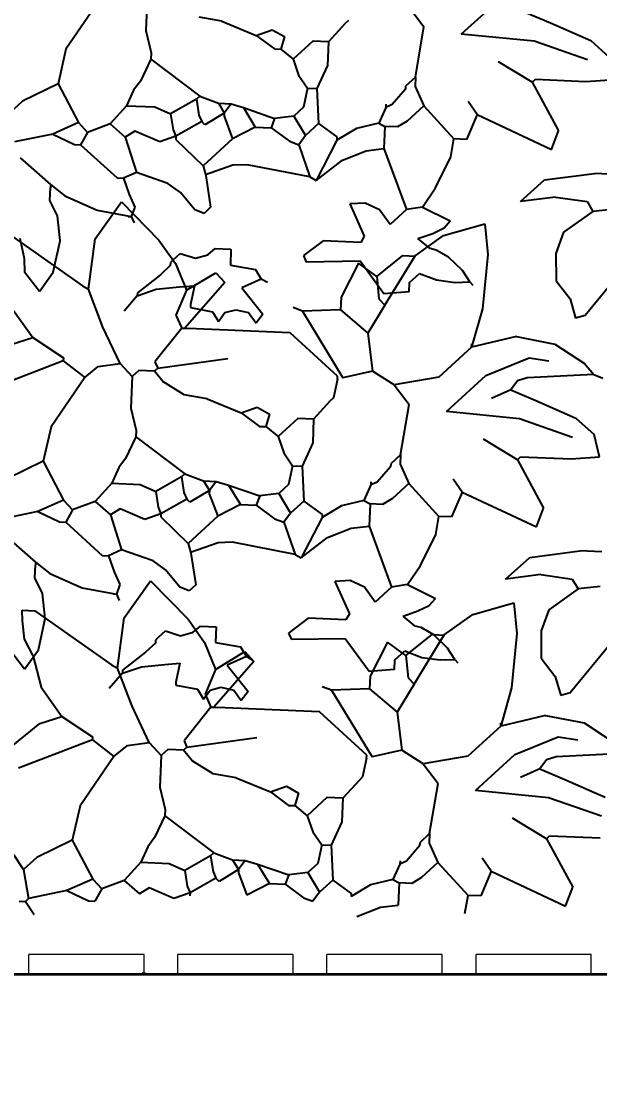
# Model space of a CAD drawing. Header units: inches. Extents: x 78.7 to 90.4, y 46.3 to 56.4.
# Drawn here: x 80.373 to 80.958, y 53.855 to 54.923 of the extents above; entities that cross this region are included whole.
import ezdxf

# ---------------------------------------------------------------- set-up
doc = ezdxf.new("R2010")
doc.units = ezdxf.units.IN
doc.header["$MEASUREMENT"] = 0
for name, color, linetype, lineweight in [('A-FURN', 8, 'Continuous', 18), ('A-WALL-FULL', 7, 'Continuous', 35), ('G-ANNO-DIM', 255, 'Continuous', 13)]:
    doc.layers.add(name, color=color, linetype=linetype, lineweight=lineweight)
doc.layers.add('VERDE_siepe', color=96, linetype='Continuous')
doc.styles.add('E-ROMANS', font='romans.shx', dxfattribs={"width": 0.8})
doc.dimstyles.new('E-0050_TICK_12', dxfattribs={"dimscale": 0.001, "dimtxt": 60, "dimasz": 60, "dimexe": 30, "dimexo": 20, "dimgap": 30, "dimtad": 0, "dimzin": 0, "dimdsep": 46, "dimtxsty": 'E-ROMANS', "dimblk": 'OBLIQUE', "dimcen": 30, "dimclrd": 256, "dimclre": 256, "dimclrt": 256, "dimadec": 0, "dimazin": 0, "dimtfac": 1, "dimtmove": 1, "dimatfit": 3, "dimldrblk": 'OPEN90', "dimfxl": 1, "dimtfill": 1, "dimtolj": 1, "dimtzin": 0, "dimlwd": -1, "dimarcsym": 0})

# ---------------------------------------------------------------- blocks, each defined once
blk = doc.blocks.new('_Oblique')
at = {"color": 0, "linetype": 'ByBlock', "lineweight": -2}
blk.add_line((-0.5, -0.5), (0.5, 0.5), dxfattribs=at)
blk = doc.blocks.new('*D31')
at = {"layer": 'Defpoints', "color": 0, "transparency": 16777216}
for p in [(82.9067, 53.981), (79.9567, 53.961), (79.9606, 53.386)]:
    blk.add_point(p, dxfattribs=at)
at = {"layer": 'G-ANNO-DIM', "lineweight": -2, "transparency": 16777216}
for p, q in [((82.9069, 53.961), (82.9108, 53.376)), ((79.9568, 53.941), (79.9608, 53.356))]:
    blk.add_line(p, q, dxfattribs=at)
at = {"layer": 'G-ANNO-DIM', "transparency": 16777216}
for p, q in [((82.9106, 53.406), (81.5388, 53.3967)), ((79.9606, 53.386), (81.3325, 53.3953))]:
    blk.add_line(p, q, dxfattribs=at)
at = {"layer": 'G-ANNO-DIM', "transparency": 16777216, "xscale": 0.06, "yscale": 0.06, "zscale": 0.06}
for p, rotation in [((82.9106, 53.406), 0.3884342779692496), ((79.9606, 53.386), 180.3884342779693)]:
    blk.add_blockref('_Oblique', p, dxfattribs=dict(at, rotation=rotation))
at = {"layer": 'G-ANNO-DIM', "transparency": 16777216, "insert": (81.4356, 53.396), "char_height": 0.06, "attachment_point": 5, "rotation": 0.3884, "style": 'E-ROMANS', "bg_fill": 3, "box_fill_scale": 1.25, "bg_fill_color": 256, "bg_fill_true_color": 13158600, "bg_fill_transparency": 0}
blk.add_mtext('\\A1;2.95', dxfattribs=at)
blk = doc.blocks.new('_Open90')
at = {"color": 0, "linetype": 'ByBlock', "lineweight": -2}
for p, q in [((-0.5, 0.5), (0, 0)), ((0, 0), (-1, 0)), ((0, 0), (-0.5, -0.5))]:
    blk.add_line(p, q, dxfattribs=at)
blk = doc.blocks.new('*D32')
at = {"layer": 'Defpoints', "color": 0, "transparency": 16777216}
for p in [(79.9567, 53.961), (88.9567, 53.9609), (88.9567, 53.2165)]:
    blk.add_point(p, dxfattribs=at)
at = {"layer": 'G-ANNO-DIM', "lineweight": -2, "transparency": 16777216}
for p, q in [((79.9567, 53.941), (79.9567, 53.1865)), ((88.9567, 53.9409), (88.9567, 53.1865))]:
    blk.add_line(p, q, dxfattribs=at)
at = {"layer": 'G-ANNO-DIM', "transparency": 16777216}
for p, q in [((79.9567, 53.2165), (84.3536, 53.2165)), ((88.9567, 53.2165), (84.5598, 53.2165))]:
    blk.add_line(p, q, dxfattribs=at)
at = {"layer": 'G-ANNO-DIM', "transparency": 16777216, "xscale": 0.06, "yscale": 0.06, "zscale": 0.06, "rotation": 180}
blk.add_blockref('_Oblique', (79.9567, 53.2165), dxfattribs=at)
at = {"layer": 'G-ANNO-DIM', "transparency": 16777216, "xscale": 0.06, "yscale": 0.06, "zscale": 0.06}
blk.add_blockref('_Oblique', (88.9567, 53.2165), dxfattribs=at)
at = {"layer": 'G-ANNO-DIM', "transparency": 16777216, "insert": (84.4567, 53.2165), "char_height": 0.06, "attachment_point": 5, "style": 'E-ROMANS', "bg_fill": 3, "box_fill_scale": 1.25, "bg_fill_color": 256, "bg_fill_true_color": 13158600, "bg_fill_transparency": 0}
blk.add_mtext('\\A1;9.00', dxfattribs=at)

msp = doc.modelspace()

# ---------------------------------------------------------------- linework, layer by layer
at = {"layer": 'A-FURN'}
for p, q in [((80.4973, 53.981), (80.381, 53.981)), ((80.381, 53.961), (80.381, 53.981)), ((80.4973, 53.961), (80.4973, 53.981)), ((80.6479, 53.981), (80.5315, 53.981)), ((80.5315, 53.961), (80.5315, 53.981)), ((80.6479, 53.961), (80.6479, 53.981)), ((80.7985, 53.981), (80.6821, 53.981)), ((80.6821, 53.961), (80.6821, 53.981)), ((80.7985, 53.961), (80.7985, 53.981)), ((80.9491, 53.981), (80.8327, 53.981)), ((80.8327, 53.961), (80.8327, 53.981)), ((80.9491, 53.961), (80.9491, 53.981)), ((80.4973, 53.961), (80.381, 53.961)), ((80.6479, 53.961), (80.5315, 53.961)), ((80.7985, 53.961), (80.6821, 53.961)), ((80.9491, 53.961), (80.8327, 53.961))]:
    msp.add_line(p, q, dxfattribs=at)
at = {"layer": 'A-WALL-FULL'}
msp.add_line((79.3249, 53.961), (89.0729, 53.961), dxfattribs=at)
at = {"layer": 'VERDE_siepe'}
for p, q in [((80.4525, 54.9442), (80.4184, 54.8947)), ((80.5004, 54.9453), (80.499, 54.9135)), ((80.8177, 54.91), (80.8576, 54.9463)), ((80.765, 54.937), (80.7801, 54.9172)), ((80.576, 54.9229), (80.5529, 54.927)), ((80.576, 54.9229), (80.6105, 54.9086)), ((80.7038, 54.9237), (80.7004, 54.9207)), ((80.8829, 54.9319), (80.9079, 54.9212)), ((80.499, 54.9135), (80.5044, 54.8909)), ((80.6105, 54.9086), (80.6267, 54.9143)), ((80.6267, 54.9143), (80.6392, 54.9074)), ((80.7004, 54.9207), (80.6837, 54.9022)), ((80.7715, 54.8665), (80.7801, 54.9172)), ((80.9079, 54.9212), (80.9487, 54.9035)), ((80.6105, 54.9086), (80.6291, 54.895)), ((80.6392, 54.9074), (80.6355, 54.8948)), ((80.6677, 54.9029), (80.6478, 54.8847)), ((80.6837, 54.9022), (80.6677, 54.9029)), ((80.6837, 54.9022), (80.6827, 54.8783)), ((80.8914, 54.9027), (80.8177, 54.91)), ((80.9452, 54.884), (80.8914, 54.9027)), ((80.9487, 54.9035), (80.9671, 54.8867)), ((80.4184, 54.8947), (80.4105, 54.8599)), ((80.5044, 54.8909), (80.5041, 54.8845)), ((80.6291, 54.895), (80.6355, 54.8948)), ((80.6355, 54.8948), (80.6478, 54.8847)), ((80.5041, 54.8845), (80.4936, 54.8626)), ((80.5041, 54.8845), (80.5536, 54.8473)), ((80.6478, 54.8847), (80.6535, 54.8684)), ((80.8894, 54.8614), (80.8552, 54.882)), ((80.6535, 54.8684), (80.6625, 54.8553)), ((80.6827, 54.8783), (80.672, 54.8549)), ((80.4105, 54.8599), (80.3746, 54.8423)), ((80.4105, 54.8599), (80.4311, 54.8207)), ((80.4936, 54.8626), (80.4868, 54.8534)), ((80.7615, 54.8574), (80.7614, 54.8542)), ((80.7715, 54.8665), (80.7615, 54.8574)), ((80.7715, 54.8665), (80.7711, 54.8569)), ((80.8894, 54.8614), (80.8927, 54.8644)), ((80.8894, 54.8614), (80.916, 54.8123)), ((80.8927, 54.8644), (80.9437, 54.8622)), ((80.9437, 54.8622), (80.9725, 54.8641)), ((80.4868, 54.8534), (80.4797, 54.8377)), ((80.5536, 54.8473), (80.5503, 54.8442)), ((80.5536, 54.8473), (80.5724, 54.8401)), ((80.6625, 54.8553), (80.6584, 54.8363)), ((80.6625, 54.8553), (80.672, 54.8549)), ((80.672, 54.8549), (80.6737, 54.8197)), ((80.7614, 54.8542), (80.7479, 54.8388)), ((80.7711, 54.8569), (80.7798, 54.8374)), ((80.3746, 54.8423), (80.3613, 54.8301)), ((80.4797, 54.8377), (80.463, 54.8193)), ((80.4797, 54.8377), (80.5084, 54.8365)), ((80.5084, 54.8365), (80.5241, 54.8294)), ((80.5503, 54.8442), (80.5241, 54.8294)), ((80.5503, 54.8442), (80.5527, 54.8281)), ((80.5724, 54.8401), (80.5784, 54.8302)), ((80.5724, 54.8401), (80.5852, 54.8395)), ((80.5852, 54.8395), (80.5784, 54.8302)), ((80.5852, 54.8395), (80.5978, 54.8358)), ((80.6584, 54.8363), (80.6485, 54.8272)), ((80.7416, 54.8391), (80.7414, 54.8359)), ((80.7479, 54.8388), (80.7414, 54.8359)), ((80.7798, 54.8374), (80.7632, 54.8222)), ((80.7798, 54.8374), (80.8103, 54.8041)), ((80.8337, 54.8287), (80.8247, 54.8418)), ((80.5241, 54.8294), (80.5266, 54.8133)), ((80.5527, 54.8281), (80.5557, 54.8216)), ((80.5784, 54.8302), (80.5587, 54.8183)), ((80.5784, 54.8302), (80.5782, 54.827)), ((80.5782, 54.827), (80.5868, 54.8043)), ((80.5978, 54.8358), (80.6292, 54.8248)), ((80.5978, 54.8358), (80.6097, 54.8161)), ((80.6485, 54.8272), (80.6292, 54.8248)), ((80.6485, 54.8272), (80.6604, 54.8075)), ((80.7414, 54.8359), (80.7344, 54.8202)), ((80.8337, 54.8287), (80.823, 54.8036)), ((80.8337, 54.8287), (80.9088, 54.7935)), ((80.4311, 54.8207), (80.4051, 54.809)), ((80.4311, 54.8207), (80.4403, 54.8107)), ((80.463, 54.8193), (80.4403, 54.8107)), ((80.463, 54.8193), (80.4784, 54.8059)), ((80.5557, 54.8216), (80.5295, 54.8068)), ((80.5587, 54.8183), (80.5557, 54.8216)), ((80.6097, 54.8161), (80.5868, 54.8043)), ((80.6097, 54.8161), (80.6256, 54.8154)), ((80.6292, 54.8248), (80.6256, 54.8154)), ((80.6256, 54.8154), (80.6442, 54.8018)), ((80.6737, 54.8197), (80.6604, 54.8075)), ((80.6737, 54.8197), (80.6922, 54.8061)), ((80.7118, 54.8148), (80.6921, 54.8029)), ((80.7344, 54.8202), (80.7118, 54.8148)), ((80.7344, 54.8202), (80.7406, 54.8168)), ((80.7406, 54.8168), (80.7396, 54.7945)), ((80.7533, 54.8162), (80.7406, 54.8168)), ((80.7632, 54.8222), (80.7533, 54.8162)), ((80.4051, 54.809), (80.3664, 54.8012)), ((80.4051, 54.809), (80.427, 54.7985)), ((80.4403, 54.8107), (80.4333, 54.7982)), ((80.4882, 54.8118), (80.4784, 54.8059)), ((80.4784, 54.8059), (80.4896, 54.7702)), ((80.5133, 54.8011), (80.4882, 54.8118)), ((80.5295, 54.8068), (80.5133, 54.8011)), ((80.5266, 54.8133), (80.5295, 54.8068)), ((80.5295, 54.8068), (80.5293, 54.8036)), ((80.5868, 54.8043), (80.5569, 54.7769)), ((80.6604, 54.8075), (80.6536, 54.7982)), ((80.6922, 54.8061), (80.6921, 54.8029)), ((80.8071, 54.786), (80.8103, 54.8041)), ((80.823, 54.8036), (80.8103, 54.8041)), ((80.9088, 54.7935), (80.916, 54.8123)), ((80.427, 54.7985), (80.4333, 54.7982)), ((80.4333, 54.7982), (80.4702, 54.7647)), ((80.5293, 54.8036), (80.5569, 54.7769)), ((80.6442, 54.8018), (80.6536, 54.7982)), ((80.6536, 54.7982), (80.6649, 54.7658)), ((80.6921, 54.8029), (80.6712, 54.7623)), ((80.7217, 54.7921), (80.7396, 54.7945)), ((80.7396, 54.7945), (80.7625, 54.7328)), ((80.3721, 54.7849), (80.4029, 54.7581)), ((80.6712, 54.7623), (80.6979, 54.7827)), ((80.6979, 54.7827), (80.7217, 54.7921)), ((80.7916, 54.7547), (80.8071, 54.786)), ((80.5569, 54.7769), (80.5597, 54.7672)), ((80.5871, 54.7775), (80.5595, 54.7679)), ((80.6016, 54.7781), (80.5871, 54.7775)), ((80.6649, 54.7658), (80.6016, 54.7781)), ((80.4702, 54.7647), (80.4766, 54.7644)), ((80.4896, 54.7702), (80.4766, 54.7644)), ((80.4766, 54.7644), (80.4822, 54.7482)), ((80.5214, 54.7593), (80.4896, 54.7702)), ((80.5597, 54.7672), (80.5646, 54.7351)), ((80.6649, 54.7658), (80.6712, 54.7623)), ((80.8775, 54.7408), (80.9019, 54.7628)), ((80.9019, 54.7628), (80.9524, 54.7692)), ((80.9747, 54.7682), (80.9524, 54.7692)), ((80.4022, 54.7421), (80.4027, 54.7549)), ((80.4029, 54.7581), (80.4027, 54.7549)), ((80.4029, 54.7581), (80.4173, 54.7467)), ((80.5341, 54.7502), (80.5214, 54.7593)), ((80.7785, 54.7353), (80.7916, 54.7547)), ((80.4099, 54.7264), (80.4022, 54.7421)), ((80.4173, 54.7467), (80.4499, 54.7321)), ((80.448, 54.7034), (80.4745, 54.7406)), ((80.4745, 54.7406), (80.5124, 54.7021)), ((80.4822, 54.7482), (80.488, 54.7352)), ((80.5486, 54.7326), (80.5341, 54.7502)), ((80.913, 54.7454), (80.8775, 54.7408)), ((80.913, 54.7454), (80.9448, 54.7408)), ((80.9448, 54.7408), (80.9507, 54.731)), ((80.4499, 54.7321), (80.4844, 54.7258)), ((80.488, 54.7352), (80.4844, 54.7258)), ((80.558, 54.729), (80.5486, 54.7326)), ((80.5646, 54.7351), (80.558, 54.729)), ((80.7206, 54.7394), (80.7053, 54.7385)), ((80.7053, 54.7385), (80.7198, 54.7059)), ((80.735, 54.7326), (80.7206, 54.7394)), ((80.7458, 54.7176), (80.735, 54.7326)), ((80.7625, 54.7328), (80.7458, 54.7176)), ((80.7785, 54.7353), (80.7625, 54.7328)), ((80.7785, 54.7353), (80.8067, 54.7213)), ((80.9507, 54.731), (80.9211, 54.7099)), ((80.9732, 54.7332), (80.9507, 54.731)), ((80.4126, 54.7012), (80.4099, 54.7264)), ((80.4813, 54.7259), (80.4844, 54.7258)), ((80.4844, 54.7258), (80.4873, 54.7193)), ((80.8004, 54.7144), (80.8067, 54.7213)), ((80.3577, 54.7103), (80.4351, 54.6559)), ((80.774, 54.7036), (80.789, 54.7087)), ((80.789, 54.7087), (80.8004, 54.7144)), ((80.7999, 54.7065), (80.8415, 54.7185)), ((80.8415, 54.7185), (80.8445, 54.6876)), ((80.9211, 54.7099), (80.9133, 54.6886)), ((80.3718, 54.7041), (80.3764, 54.6833)), ((80.4057, 54.6695), (80.4126, 54.7012)), ((80.4413, 54.6524), (80.448, 54.7034)), ((80.5124, 54.7021), (80.529, 54.6784)), ((80.6781, 54.7014), (80.6583, 54.6863)), ((80.7163, 54.6997), (80.6781, 54.7014)), ((80.7198, 54.7059), (80.7163, 54.6997)), ((80.7712, 54.6862), (80.7999, 54.7065)), ((80.7863, 54.6935), (80.774, 54.7036)), ((80.5272, 54.6824), (80.5339, 54.6885)), ((80.5339, 54.6885), (80.5492, 54.6838)), ((80.5492, 54.6838), (80.5619, 54.6872)), ((80.5619, 54.6872), (80.5692, 54.6934)), ((80.5692, 54.6934), (80.5851, 54.6927)), ((80.5851, 54.6927), (80.5845, 54.6767)), ((80.7924, 54.692), (80.7863, 54.6935)), ((80.805, 54.6847), (80.7924, 54.692)), ((80.8445, 54.6876), (80.8392, 54.6326)), ((80.9133, 54.6886), (80.9136, 54.6609)), ((80.3764, 54.6833), (80.3767, 54.6698)), ((80.5238, 54.6762), (80.5138, 54.667)), ((80.5239, 54.6794), (80.5238, 54.6762)), ((80.5272, 54.6824), (80.5239, 54.6794)), ((80.529, 54.6784), (80.5402, 54.6513)), ((80.5845, 54.6767), (80.6098, 54.6724)), ((80.6583, 54.6863), (80.6612, 54.6798)), ((80.7155, 54.6806), (80.6612, 54.6798)), ((80.7138, 54.6788), (80.6964, 54.6445)), ((80.7324, 54.6652), (80.7138, 54.6788)), ((80.7396, 54.6476), (80.7155, 54.6806)), ((80.7324, 54.6652), (80.7588, 54.6864)), ((80.7407, 54.6362), (80.7712, 54.6862)), ((80.7588, 54.6864), (80.7716, 54.6859)), ((80.8191, 54.6712), (80.805, 54.6847)), ((80.3918, 54.65), (80.3767, 54.6698)), ((80.3918, 54.65), (80.4057, 54.6695)), ((80.5138, 54.667), (80.4907, 54.6489)), ((80.5402, 54.6513), (80.5698, 54.6691)), ((80.5698, 54.6691), (80.5789, 54.6592)), ((80.6098, 54.6724), (80.6158, 54.6626)), ((80.7324, 54.6652), (80.7346, 54.6428)), ((80.7656, 54.6593), (80.7756, 54.6684)), ((80.7756, 54.6684), (80.7928, 54.6619)), ((80.8263, 54.6598), (80.8191, 54.6712)), ((80.9834, 54.6753), (80.9429, 54.626)), ((80.4351, 54.6559), (80.4413, 54.6524)), ((80.5097, 54.6524), (80.5333, 54.6548)), ((80.5333, 54.6548), (80.5484, 54.656)), ((80.5789, 54.6592), (80.5386, 54.613)), ((80.5484, 54.656), (80.5444, 54.637)), ((80.6158, 54.6626), (80.5962, 54.6539)), ((80.622, 54.6591), (80.6158, 54.6626)), ((80.7652, 54.6497), (80.7656, 54.6593)), ((80.7928, 54.6619), (80.8115, 54.6592)), ((80.8115, 54.6592), (80.8263, 54.6598)), ((80.8263, 54.6598), (80.8294, 54.6565)), ((80.9136, 54.6609), (80.9277, 54.6426)), ((80.4558, 54.614), (80.4413, 54.6524)), ((80.4905, 54.6457), (80.4771, 54.6303)), ((80.4905, 54.6457), (80.5097, 54.6524)), ((80.4907, 54.6489), (80.4905, 54.6457)), ((80.5402, 54.6513), (80.5296, 54.6262)), ((80.5962, 54.6539), (80.6174, 54.6274)), ((80.6964, 54.6445), (80.6958, 54.6317)), ((80.7652, 54.6497), (80.7396, 54.6476)), ((80.3639, 54.6334), (80.385, 54.6038)), ((80.5444, 54.637), (80.5443, 54.6338)), ((80.5443, 54.6338), (80.5664, 54.6296)), ((80.6574, 54.6302), (80.648, 54.6338)), ((80.7407, 54.6362), (80.7235, 54.6082)), ((80.7346, 54.6428), (80.7407, 54.6362)), ((80.9277, 54.6426), (80.9332, 54.6232)), ((80.5296, 54.6262), (80.5354, 54.6132)), ((80.5664, 54.6296), (80.5724, 54.6198)), ((80.5724, 54.6198), (80.579, 54.6288)), ((80.579, 54.6288), (80.5901, 54.6317)), ((80.5901, 54.6317), (80.603, 54.6289)), ((80.603, 54.6289), (80.6106, 54.6181)), ((80.6174, 54.6274), (80.6106, 54.6181)), ((80.6958, 54.6317), (80.6574, 54.6302)), ((80.6574, 54.6302), (80.6982, 54.5629)), ((80.6958, 54.6317), (80.7235, 54.6082)), ((80.8392, 54.6326), (80.8282, 54.594)), ((80.9429, 54.626), (80.9332, 54.6232)), ((80.4732, 54.5776), (80.4558, 54.614)), ((80.5354, 54.6132), (80.5084, 54.5792)), ((80.5354, 54.6132), (80.5386, 54.613)), ((80.5386, 54.613), (80.5418, 54.6129)), ((80.645, 54.6084), (80.5418, 54.6129)), ((80.3627, 54.5965), (80.385, 54.6038)), ((80.385, 54.6038), (80.416, 54.5833)), ((80.6929, 54.5648), (80.645, 54.6084)), ((80.7235, 54.6082), (80.7282, 54.5697)), ((80.8734, 54.6048), (80.8282, 54.594)), ((80.8734, 54.6048), (80.9124, 54.5971)), ((80.8282, 54.594), (80.795, 54.5636)), ((80.8282, 54.594), (80.8284, 54.5972)), ((80.9124, 54.5971), (80.9423, 54.5774)), ((80.4158, 54.5801), (80.3412, 54.5514)), ((80.416, 54.5833), (80.4158, 54.5801)), ((80.4158, 54.5801), (80.4375, 54.5632)), ((80.5113, 54.5727), (80.5819, 54.5824)), ((80.8426, 54.5653), (80.8862, 54.5831)), ((80.8862, 54.5831), (80.9062, 54.5802)), ((80.4375, 54.5632), (80.4511, 54.5743)), ((80.4511, 54.5743), (80.4732, 54.5776)), ((80.4732, 54.5776), (80.4854, 54.5643)), ((80.492, 54.5704), (80.4854, 54.5643)), ((80.508, 54.5697), (80.492, 54.5704)), ((80.5113, 54.5727), (80.508, 54.5697)), ((80.5164, 54.5591), (80.508, 54.5697)), ((80.5084, 54.5792), (80.5113, 54.5727)), ((80.7282, 54.5697), (80.6982, 54.5629)), ((80.75, 54.5559), (80.7282, 54.5697)), ((80.9423, 54.5774), (80.9515, 54.5663)), ((80.4375, 54.5632), (80.4034, 54.5136)), ((80.4854, 54.5643), (80.484, 54.5324)), ((80.5378, 54.5459), (80.5164, 54.5591)), ((80.6927, 54.5616), (80.6887, 54.5427)), ((80.6927, 54.5616), (80.6929, 54.5648)), ((80.795, 54.5636), (80.75, 54.5559)), ((80.8027, 54.5289), (80.8426, 54.5653)), ((80.8746, 54.5601), (80.8678, 54.5508)), ((80.8843, 54.5629), (80.8746, 54.5601)), ((80.9515, 54.5663), (80.8843, 54.5629)), ((80.9515, 54.5663), (80.9609, 54.5627)), ((80.75, 54.5559), (80.7651, 54.5361)), ((80.8678, 54.5508), (80.8483, 54.5421)), ((80.8678, 54.5508), (80.8929, 54.5401)), ((80.561, 54.5418), (80.5378, 54.5459)), ((80.561, 54.5418), (80.5955, 54.5276)), ((80.6854, 54.5396), (80.6686, 54.5212)), ((80.6887, 54.5427), (80.6854, 54.5396)), ((80.8929, 54.5401), (80.9336, 54.5224)), ((80.484, 54.5324), (80.4894, 54.5099)), ((80.5955, 54.5276), (80.6117, 54.5332)), ((80.5955, 54.5276), (80.6141, 54.514)), ((80.6117, 54.5332), (80.6242, 54.5263)), ((80.7565, 54.4854), (80.7651, 54.5361)), ((80.8764, 54.5216), (80.8027, 54.5289)), ((80.6242, 54.5263), (80.6204, 54.5137)), ((80.6527, 54.5219), (80.6328, 54.5036)), ((80.6686, 54.5212), (80.6527, 54.5219)), ((80.6686, 54.5212), (80.6677, 54.4973)), ((80.9301, 54.5029), (80.8764, 54.5216)), ((80.9336, 54.5224), (80.9521, 54.5056)), ((80.4034, 54.5136), (80.3955, 54.4788)), ((80.4894, 54.5099), (80.4891, 54.5035)), ((80.6141, 54.514), (80.6204, 54.5137)), ((80.6204, 54.5137), (80.6328, 54.5036)), ((80.9575, 54.4831), (80.9521, 54.5056)), ((80.4891, 54.5035), (80.4786, 54.4816)), ((80.4891, 54.5035), (80.5386, 54.4662)), ((80.6328, 54.5036), (80.6384, 54.4874)), ((80.6677, 54.4973), (80.657, 54.4738)), ((80.8744, 54.4803), (80.8401, 54.5009)), ((80.6384, 54.4874), (80.6474, 54.4742)), ((80.7565, 54.4854), (80.7465, 54.4763)), ((80.7565, 54.4854), (80.756, 54.4759)), ((80.3955, 54.4788), (80.3596, 54.4612)), ((80.3955, 54.4788), (80.4161, 54.4396)), ((80.4786, 54.4816), (80.4718, 54.4723)), ((80.6474, 54.4742), (80.6434, 54.4553)), ((80.6474, 54.4742), (80.657, 54.4738)), ((80.657, 54.4738), (80.6587, 54.4386)), ((80.7463, 54.4731), (80.7329, 54.4577)), ((80.7465, 54.4763), (80.7463, 54.4731)), ((80.756, 54.4759), (80.7648, 54.4564)), ((80.8744, 54.4803), (80.8777, 54.4833)), ((80.8744, 54.4803), (80.9009, 54.4313)), ((80.8777, 54.4833), (80.9286, 54.4811)), ((80.9286, 54.4811), (80.9575, 54.4831)), ((80.4718, 54.4723), (80.4647, 54.4567)), ((80.5352, 54.4632), (80.5091, 54.4483)), ((80.5386, 54.4662), (80.5352, 54.4632)), ((80.5352, 54.4632), (80.5377, 54.4471)), ((80.5386, 54.4662), (80.5574, 54.459)), ((80.4647, 54.4567), (80.448, 54.4382)), ((80.4647, 54.4567), (80.4934, 54.4554)), ((80.4934, 54.4554), (80.5091, 54.4483)), ((80.5574, 54.459), (80.5634, 54.4492)), ((80.5574, 54.459), (80.5701, 54.4584)), ((80.5701, 54.4584), (80.5634, 54.4492)), ((80.5701, 54.4584), (80.5827, 54.4547)), ((80.5827, 54.4547), (80.6142, 54.4438)), ((80.5827, 54.4547), (80.5947, 54.435)), ((80.6434, 54.4553), (80.6335, 54.4461)), ((80.7264, 54.4548), (80.7193, 54.4392)), ((80.7265, 54.458), (80.7264, 54.4548)), ((80.7329, 54.4577), (80.7264, 54.4548)), ((80.7648, 54.4564), (80.7482, 54.4411)), ((80.7648, 54.4564), (80.7952, 54.4231)), ((80.8187, 54.4476), (80.8097, 54.4608)), ((80.5091, 54.4483), (80.5115, 54.4323)), ((80.5377, 54.4471), (80.5406, 54.4406)), ((80.5634, 54.4492), (80.5437, 54.4373)), ((80.5634, 54.4492), (80.5632, 54.446)), ((80.5632, 54.446), (80.5718, 54.4233)), ((80.6142, 54.4438), (80.6106, 54.4343)), ((80.6335, 54.4461), (80.6142, 54.4438)), ((80.6335, 54.4461), (80.6454, 54.4264)), ((80.7482, 54.4411), (80.7383, 54.4352)), ((80.8187, 54.4476), (80.808, 54.4225)), ((80.8187, 54.4476), (80.8937, 54.4124)), ((80.4161, 54.4396), (80.3901, 54.428)), ((80.4161, 54.4396), (80.4252, 54.4297)), ((80.448, 54.4382), (80.4252, 54.4297)), ((80.448, 54.4382), (80.4633, 54.4248)), ((80.4732, 54.4308), (80.4633, 54.4248)), ((80.4982, 54.4201), (80.4732, 54.4308)), ((80.5115, 54.4323), (80.5144, 54.4258)), ((80.5406, 54.4406), (80.5144, 54.4258)), ((80.5437, 54.4373), (80.5406, 54.4406)), ((80.5947, 54.435), (80.5718, 54.4233)), ((80.5947, 54.435), (80.6106, 54.4343)), ((80.6106, 54.4343), (80.6291, 54.4208)), ((80.6587, 54.4386), (80.6454, 54.4264)), ((80.6587, 54.4386), (80.6772, 54.4251)), ((80.6967, 54.4338), (80.6771, 54.4219)), ((80.7193, 54.4392), (80.6967, 54.4338)), ((80.7193, 54.4392), (80.7256, 54.4357)), ((80.7256, 54.4357), (80.7246, 54.4134)), ((80.7383, 54.4352), (80.7256, 54.4357)), ((80.8937, 54.4124), (80.9009, 54.4313)), ((80.3901, 54.428), (80.3514, 54.4201)), ((80.3901, 54.428), (80.4119, 54.4175)), ((80.4252, 54.4297), (80.4183, 54.4172)), ((80.4633, 54.4248), (80.4745, 54.3892)), ((80.5144, 54.4258), (80.4982, 54.4201)), ((80.5144, 54.4258), (80.5143, 54.4226)), ((80.5143, 54.4226), (80.5419, 54.3958)), ((80.5718, 54.4233), (80.5419, 54.3958)), ((80.6291, 54.4208), (80.6386, 54.4172)), ((80.6454, 54.4264), (80.6386, 54.4172)), ((80.6771, 54.4219), (80.6562, 54.3813)), ((80.6772, 54.4251), (80.6771, 54.4219)), ((80.792, 54.4049), (80.7952, 54.4231)), ((80.808, 54.4225), (80.7952, 54.4231)), ((80.4119, 54.4175), (80.4183, 54.4172)), ((80.4183, 54.4172), (80.4552, 54.3837)), ((80.6386, 54.4172), (80.6499, 54.3847)), ((80.6828, 54.4017), (80.7067, 54.4111)), ((80.7067, 54.4111), (80.7246, 54.4134)), ((80.7246, 54.4134), (80.7474, 54.3518)), ((80.3571, 54.4039), (80.3878, 54.377)), ((80.6562, 54.3813), (80.6828, 54.4017)), ((80.7766, 54.3736), (80.792, 54.4049)), ((80.4745, 54.3892), (80.4615, 54.3834)), ((80.5064, 54.3782), (80.4745, 54.3892)), ((80.5419, 54.3958), (80.5446, 54.3861)), ((80.5721, 54.3965), (80.5444, 54.3868)), ((80.5866, 54.3971), (80.5721, 54.3965)), ((80.6499, 54.3847), (80.5866, 54.3971)), ((80.8869, 54.3817), (80.9374, 54.3882)), ((80.9597, 54.3872), (80.9374, 54.3882)), ((80.3878, 54.377), (80.3877, 54.3738)), ((80.3878, 54.377), (80.4023, 54.3656)), ((80.4552, 54.3837), (80.4615, 54.3834)), ((80.4615, 54.3834), (80.4672, 54.3672)), ((80.5191, 54.3691), (80.5064, 54.3782)), ((80.5446, 54.3861), (80.5496, 54.354)), ((80.6499, 54.3847), (80.6562, 54.3813)), ((80.8625, 54.3598), (80.8869, 54.3817)), ((80.3871, 54.3611), (80.3877, 54.3738)), ((80.4672, 54.3672), (80.473, 54.3542)), ((80.5336, 54.3515), (80.5191, 54.3691)), ((80.7635, 54.3543), (80.7766, 54.3736)), ((80.3948, 54.3454), (80.3871, 54.3611)), ((80.4023, 54.3656), (80.4349, 54.3511)), ((80.4773, 54.3208), (80.5039, 54.358)), ((80.5039, 54.358), (80.5418, 54.3195)), ((80.7056, 54.3583), (80.6902, 54.3574)), ((80.6902, 54.3574), (80.7048, 54.3249)), ((80.7199, 54.3515), (80.7056, 54.3583)), ((80.898, 54.3644), (80.8625, 54.3598)), ((80.898, 54.3644), (80.9297, 54.3598)), ((80.9297, 54.3598), (80.9357, 54.3499)), ((80.3976, 54.3201), (80.3948, 54.3454)), ((80.4349, 54.3511), (80.4694, 54.3447)), ((80.4662, 54.3449), (80.4694, 54.3447)), ((80.473, 54.3542), (80.4694, 54.3447)), ((80.543, 54.3479), (80.5336, 54.3515)), ((80.5496, 54.354), (80.543, 54.3479)), ((80.7308, 54.3365), (80.7199, 54.3515)), ((80.7474, 54.3518), (80.7308, 54.3365)), ((80.7635, 54.3543), (80.7474, 54.3518)), ((80.7635, 54.3543), (80.7916, 54.3403)), ((80.9357, 54.3499), (80.9061, 54.3289)), ((80.9581, 54.3522), (80.9357, 54.3499)), ((80.4694, 54.3447), (80.4723, 54.3382)), ((80.7854, 54.3333), (80.7916, 54.3403)), ((80.8293, 54.3239), (80.8708, 54.3359)), ((80.8708, 54.3359), (80.8739, 54.305)), ((80.3743, 54.3283), (80.3871, 54.3277)), ((80.3746, 54.3176), (80.3743, 54.3283)), ((80.3871, 54.3277), (80.4645, 54.2733)), ((80.7048, 54.3249), (80.7013, 54.3187)), ((80.7589, 54.3225), (80.774, 54.3277)), ((80.774, 54.3277), (80.7854, 54.3333)), ((80.8005, 54.3036), (80.8293, 54.3239)), ((80.9061, 54.3289), (80.8983, 54.3075)), ((80.3767, 54.2991), (80.3746, 54.3176)), ((80.3907, 54.2884), (80.3976, 54.3201)), ((80.4707, 54.2698), (80.4773, 54.3208)), ((80.5418, 54.3195), (80.5583, 54.2958)), ((80.6631, 54.3203), (80.6433, 54.3052)), ((80.7013, 54.3187), (80.6631, 54.3203)), ((80.7713, 54.3124), (80.7589, 54.3225)), ((80.5122, 54.3014), (80.5189, 54.3075)), ((80.5189, 54.3075), (80.5342, 54.3027)), ((80.5342, 54.3027), (80.5469, 54.3062)), ((80.5469, 54.3062), (80.5542, 54.3123)), ((80.5542, 54.3123), (80.5701, 54.3116)), ((80.5701, 54.3116), (80.5694, 54.2957)), ((80.6433, 54.3052), (80.6462, 54.2987)), ((80.7618, 54.2827), (80.7882, 54.3039)), ((80.7701, 54.2536), (80.8005, 54.3036)), ((80.7774, 54.311), (80.7713, 54.3124)), ((80.79, 54.3036), (80.7774, 54.311)), ((80.7882, 54.3039), (80.801, 54.3033)), ((80.804, 54.2901), (80.79, 54.3036)), ((80.8739, 54.305), (80.8686, 54.25)), ((80.8983, 54.3075), (80.8986, 54.2799)), ((80.3851, 54.2831), (80.3767, 54.2991)), ((80.5088, 54.2951), (80.4988, 54.286)), ((80.5089, 54.2983), (80.5088, 54.2951)), ((80.5122, 54.3014), (80.5089, 54.2983)), ((80.5583, 54.2958), (80.5696, 54.2687)), ((80.5694, 54.2957), (80.5948, 54.2914)), ((80.7005, 54.2995), (80.6462, 54.2987)), ((80.7246, 54.2666), (80.7005, 54.2995)), ((80.7432, 54.2962), (80.7257, 54.2619)), ((80.7618, 54.2827), (80.7432, 54.2962)), ((80.9684, 54.2943), (80.9279, 54.2449)), ((80.3767, 54.269), (80.3616, 54.2888)), ((80.3767, 54.269), (80.3907, 54.2884)), ((80.3851, 54.2831), (80.3933, 54.2508)), ((80.4988, 54.286), (80.4756, 54.2679)), ((80.5696, 54.2687), (80.5991, 54.2866)), ((80.6007, 54.2816), (80.5812, 54.2728)), ((80.5948, 54.2914), (80.6007, 54.2816)), ((80.5991, 54.2866), (80.6083, 54.2766)), ((80.607, 54.2781), (80.6007, 54.2816)), ((80.7506, 54.2782), (80.7606, 54.2873)), ((80.7606, 54.2873), (80.7778, 54.2808)), ((80.7618, 54.2827), (80.764, 54.2602)), ((80.7778, 54.2808), (80.7965, 54.2782)), ((80.8113, 54.2787), (80.804, 54.2901)), ((80.4645, 54.2733), (80.4707, 54.2698)), ((80.4755, 54.2647), (80.4947, 54.2713)), ((80.4947, 54.2713), (80.5182, 54.2737)), ((80.5182, 54.2737), (80.5334, 54.2749)), ((80.5334, 54.2749), (80.5294, 54.2559)), ((80.6083, 54.2766), (80.568, 54.2305)), ((80.5812, 54.2728), (80.6024, 54.2464)), ((80.7502, 54.2686), (80.7506, 54.2782)), ((80.7965, 54.2782), (80.8113, 54.2787)), ((80.8113, 54.2787), (80.8143, 54.2754)), ((80.8986, 54.2799), (80.9127, 54.2616)), ((80.4755, 54.2647), (80.4621, 54.2493)), ((80.4852, 54.2314), (80.4707, 54.2698)), ((80.4756, 54.2679), (80.4755, 54.2647)), ((80.5696, 54.2687), (80.559, 54.2436)), ((80.7502, 54.2686), (80.7246, 54.2666)), ((80.7257, 54.2619), (80.7252, 54.2491)), ((80.764, 54.2602), (80.7701, 54.2536)), ((80.9127, 54.2616), (80.9182, 54.2422)), ((80.3933, 54.2508), (80.4143, 54.2212)), ((80.5294, 54.2559), (80.5293, 54.2527)), ((80.5293, 54.2527), (80.5514, 54.2486)), ((80.564, 54.2477), (80.575, 54.2507)), ((80.575, 54.2507), (80.588, 54.2478)), ((80.6868, 54.2476), (80.6774, 54.2512)), ((80.7252, 54.2491), (80.6868, 54.2476)), ((80.7252, 54.2491), (80.7529, 54.2256)), ((80.7701, 54.2536), (80.7529, 54.2256)), ((80.8686, 54.25), (80.8576, 54.2114)), ((80.5514, 54.2486), (80.5574, 54.2387)), ((80.5574, 54.2387), (80.564, 54.2477)), ((80.559, 54.2436), (80.5648, 54.2306)), ((80.588, 54.2478), (80.5956, 54.2371)), ((80.6024, 54.2464), (80.5956, 54.2371)), ((80.6868, 54.2476), (80.7276, 54.1803)), ((80.9279, 54.2449), (80.9182, 54.2422)), ((80.5026, 54.195), (80.4852, 54.2314)), ((80.5648, 54.2306), (80.5378, 54.1967)), ((80.5648, 54.2306), (80.568, 54.2305)), ((80.568, 54.2305), (80.5711, 54.2303)), ((80.6744, 54.2258), (80.5711, 54.2303)), ((80.3921, 54.214), (80.4143, 54.2212)), ((80.4143, 54.2212), (80.4454, 54.2007)), ((80.7223, 54.1822), (80.6744, 54.2258)), ((80.7529, 54.2256), (80.7576, 54.1871)), ((80.9028, 54.2222), (80.8576, 54.2114)), ((80.9028, 54.2222), (80.9418, 54.2146)), ((80.3632, 54.1906), (80.3921, 54.214)), ((80.8576, 54.2114), (80.8244, 54.181)), ((80.8576, 54.2114), (80.8577, 54.2146)), ((80.9418, 54.2146), (80.9717, 54.1948)), ((80.4452, 54.1975), (80.3706, 54.1688)), ((80.4454, 54.2007), (80.4452, 54.1975)), ((80.4452, 54.1975), (80.4668, 54.1806)), ((80.5378, 54.1967), (80.5407, 54.1902)), ((80.5407, 54.1902), (80.6113, 54.1998)), ((80.872, 54.1827), (80.9156, 54.2005)), ((80.9156, 54.2005), (80.9356, 54.1976)), ((80.4668, 54.1806), (80.4805, 54.1917)), ((80.4805, 54.1917), (80.5026, 54.195)), ((80.5026, 54.195), (80.5148, 54.1817)), ((80.5214, 54.1878), (80.5148, 54.1817)), ((80.5373, 54.1871), (80.5214, 54.1878)), ((80.5407, 54.1902), (80.5373, 54.1871)), ((80.5458, 54.1765), (80.5373, 54.1871)), ((80.7576, 54.1871), (80.7276, 54.1803)), ((80.7793, 54.1734), (80.7576, 54.1871)), ((80.4668, 54.1806), (80.4327, 54.131)), ((80.5148, 54.1817), (80.5134, 54.1498)), ((80.5672, 54.1633), (80.5458, 54.1765)), ((80.7221, 54.179), (80.7181, 54.1601)), ((80.7221, 54.179), (80.7223, 54.1822)), ((80.8244, 54.181), (80.7793, 54.1734)), ((80.8321, 54.1463), (80.872, 54.1827)), ((80.904, 54.1775), (80.8972, 54.1682)), ((80.9137, 54.1803), (80.904, 54.1775)), ((80.9809, 54.1837), (80.9137, 54.1803)), ((80.7793, 54.1734), (80.7944, 54.1536)), ((80.8972, 54.1682), (80.8777, 54.1595)), ((80.8972, 54.1682), (80.9223, 54.1576)), ((80.5904, 54.1593), (80.5672, 54.1633)), ((80.5904, 54.1593), (80.6249, 54.145)), ((80.7148, 54.157), (80.698, 54.1386)), ((80.7181, 54.1601), (80.7148, 54.157)), ((80.7858, 54.1029), (80.7944, 54.1536)), ((80.9223, 54.1576), (80.963, 54.1398)), ((80.5134, 54.1498), (80.5188, 54.1273)), ((80.6249, 54.145), (80.6411, 54.1507)), ((80.6249, 54.145), (80.6434, 54.1314)), ((80.6411, 54.1507), (80.6535, 54.1437)), ((80.6535, 54.1437), (80.6498, 54.1311)), ((80.9058, 54.139), (80.8321, 54.1463)), ((80.6434, 54.1314), (80.6498, 54.1311)), ((80.6821, 54.1393), (80.6621, 54.121)), ((80.698, 54.1386), (80.6821, 54.1393)), ((80.698, 54.1386), (80.697, 54.1147)), ((80.9595, 54.1204), (80.9058, 54.139)), ((80.4327, 54.131), (80.4248, 54.0962)), ((80.5185, 54.1209), (80.508, 54.099)), ((80.5188, 54.1273), (80.5185, 54.1209)), ((80.5185, 54.1209), (80.5679, 54.0836)), ((80.6498, 54.1311), (80.6621, 54.121)), ((80.6621, 54.121), (80.6678, 54.1048)), ((80.697, 54.1147), (80.6864, 54.0912)), ((80.9037, 54.0977), (80.8695, 54.1184)), ((80.6678, 54.1048), (80.6768, 54.0916)), ((80.7858, 54.1029), (80.7759, 54.0937)), ((80.7858, 54.1029), (80.7854, 54.0933)), ((80.9037, 54.0977), (80.907, 54.1008)), ((80.907, 54.1008), (80.958, 54.0985)), ((80.4248, 54.0962), (80.389, 54.0787)), ((80.4248, 54.0962), (80.4455, 54.057)), ((80.5012, 54.0897), (80.4941, 54.0741)), ((80.508, 54.099), (80.5012, 54.0897)), ((80.6768, 54.0916), (80.6728, 54.0727)), ((80.6768, 54.0916), (80.6864, 54.0912)), ((80.6864, 54.0912), (80.688, 54.056)), ((80.7757, 54.0905), (80.7623, 54.0752)), ((80.7759, 54.0937), (80.7757, 54.0905)), ((80.7854, 54.0933), (80.7941, 54.0738)), ((80.9037, 54.0977), (80.9303, 54.0487)), ((80.3757, 54.0665), (80.3658, 54.0815)), ((80.389, 54.0787), (80.3757, 54.0665)), ((80.5646, 54.0806), (80.5384, 54.0658)), ((80.5679, 54.0836), (80.5646, 54.0806)), ((80.5646, 54.0806), (80.5671, 54.0645)), ((80.5679, 54.0836), (80.5868, 54.0764)), ((80.848, 54.065), (80.839, 54.0782)), ((80.4941, 54.0741), (80.4773, 54.0556)), ((80.4941, 54.0741), (80.5228, 54.0728)), ((80.5228, 54.0728), (80.5384, 54.0658)), ((80.5868, 54.0764), (80.5927, 54.0666)), ((80.5868, 54.0764), (80.5995, 54.0759)), ((80.5995, 54.0759), (80.5927, 54.0666)), ((80.5995, 54.0759), (80.6121, 54.0721)), ((80.6121, 54.0721), (80.6436, 54.0612)), ((80.6121, 54.0721), (80.624, 54.0525)), ((80.6728, 54.0727), (80.6628, 54.0635)), ((80.7558, 54.0722), (80.7487, 54.0566)), ((80.7559, 54.0754), (80.7558, 54.0722)), ((80.7623, 54.0752), (80.7558, 54.0722)), ((80.7941, 54.0738), (80.7775, 54.0585)), ((80.7941, 54.0738), (80.8246, 54.0405)), ((80.3757, 54.0665), (80.3808, 54.0375)), ((80.4455, 54.057), (80.4194, 54.0454)), ((80.4455, 54.057), (80.4546, 54.0471)), ((80.5384, 54.0658), (80.5409, 54.0497)), ((80.57, 54.058), (80.5438, 54.0432)), ((80.5671, 54.0645), (80.57, 54.058)), ((80.5731, 54.0547), (80.57, 54.058)), ((80.5927, 54.0666), (80.5731, 54.0547)), ((80.5927, 54.0666), (80.5926, 54.0634)), ((80.5926, 54.0634), (80.6012, 54.0407)), ((80.6436, 54.0612), (80.64, 54.0518)), ((80.6628, 54.0635), (80.6436, 54.0612)), ((80.6628, 54.0635), (80.6747, 54.0439)), ((80.7487, 54.0566), (80.7261, 54.0512)), ((80.7487, 54.0566), (80.7549, 54.0531)), ((80.7775, 54.0585), (80.7677, 54.0526)), ((80.848, 54.065), (80.8374, 54.04)), ((80.848, 54.065), (80.9231, 54.0298)), ((80.4546, 54.0471), (80.4477, 54.0346)), ((80.4773, 54.0556), (80.4546, 54.0471)), ((80.4773, 54.0556), (80.4927, 54.0422)), ((80.5025, 54.0482), (80.4927, 54.0422)), ((80.5276, 54.0375), (80.5025, 54.0482)), ((80.5409, 54.0497), (80.5438, 54.0432)), ((80.624, 54.0525), (80.6012, 54.0407)), ((80.624, 54.0525), (80.64, 54.0518)), ((80.64, 54.0518), (80.6585, 54.0382)), ((80.688, 54.056), (80.6747, 54.0439)), ((80.688, 54.056), (80.7066, 54.0425)), ((80.7261, 54.0512), (80.7065, 54.0393)), ((80.7549, 54.0531), (80.754, 54.0308)), ((80.7677, 54.0526), (80.7549, 54.0531)), ((80.9231, 54.0298), (80.9303, 54.0487)), ((80.3808, 54.0375), (80.3775, 54.0345)), ((80.4194, 54.0454), (80.3808, 54.0375)), ((80.4194, 54.0454), (80.4413, 54.0349)), ((80.5438, 54.0432), (80.5276, 54.0375)), ((80.5438, 54.0432), (80.5437, 54.04)), ((80.6585, 54.0382), (80.6679, 54.0346)), ((80.6747, 54.0439), (80.6679, 54.0346)), ((80.7066, 54.0425), (80.7065, 54.0393)), ((80.8214, 54.0223), (80.8246, 54.0405)), ((80.8374, 54.04), (80.8246, 54.0405)), ((80.3711, 54.0348), (80.3775, 54.0345)), ((80.3775, 54.0345), (80.3865, 54.0213)), ((80.4413, 54.0349), (80.4477, 54.0346)), ((80.7122, 54.0191), (80.7361, 54.0285)), ((80.7361, 54.0285), (80.754, 54.0308)), ((80.4956, 53.9623), (80.4988, 53.9621))]:
    msp.add_line(p, q, dxfattribs=at)
for centre in [(80.645, 54.6084), (80.6744, 54.2258)]:
    msp.add_arc(centre, 0.000000399, 47.3475, 87.1505, dxfattribs=at)

# ---------------------------------------------------------------- next in the draw order: dimensions: what is measured, and where the dimension line sits
at = {"layer": 'G-ANNO-DIM'}
dim = msp.add_aligned_dim(p1=(82.9067, 53.981), p2=(79.9567, 53.961), distance=0.575, dimstyle='E-0050_TICK_12', dxfattribs=at)
dim.commit()
dim.dimension.update_dxf_attribs({"geometry": '*D31', "text_midpoint": (81.4356, 53.396)})

# ---------------------------------------------------------------- next in the draw order: dimensions: what is measured, and where the dimension line sits
dim = msp.add_linear_dim(base=(88.9567, 53.2165), p1=(79.9567, 53.961), p2=(88.9567, 53.9609), dimstyle='E-0050_TICK_12', dxfattribs=at)
dim.commit()
dim.dimension.update_dxf_attribs({"geometry": '*D32', "text_midpoint": (84.4567, 53.2165)})

doc.saveas('drawing.dxf')
